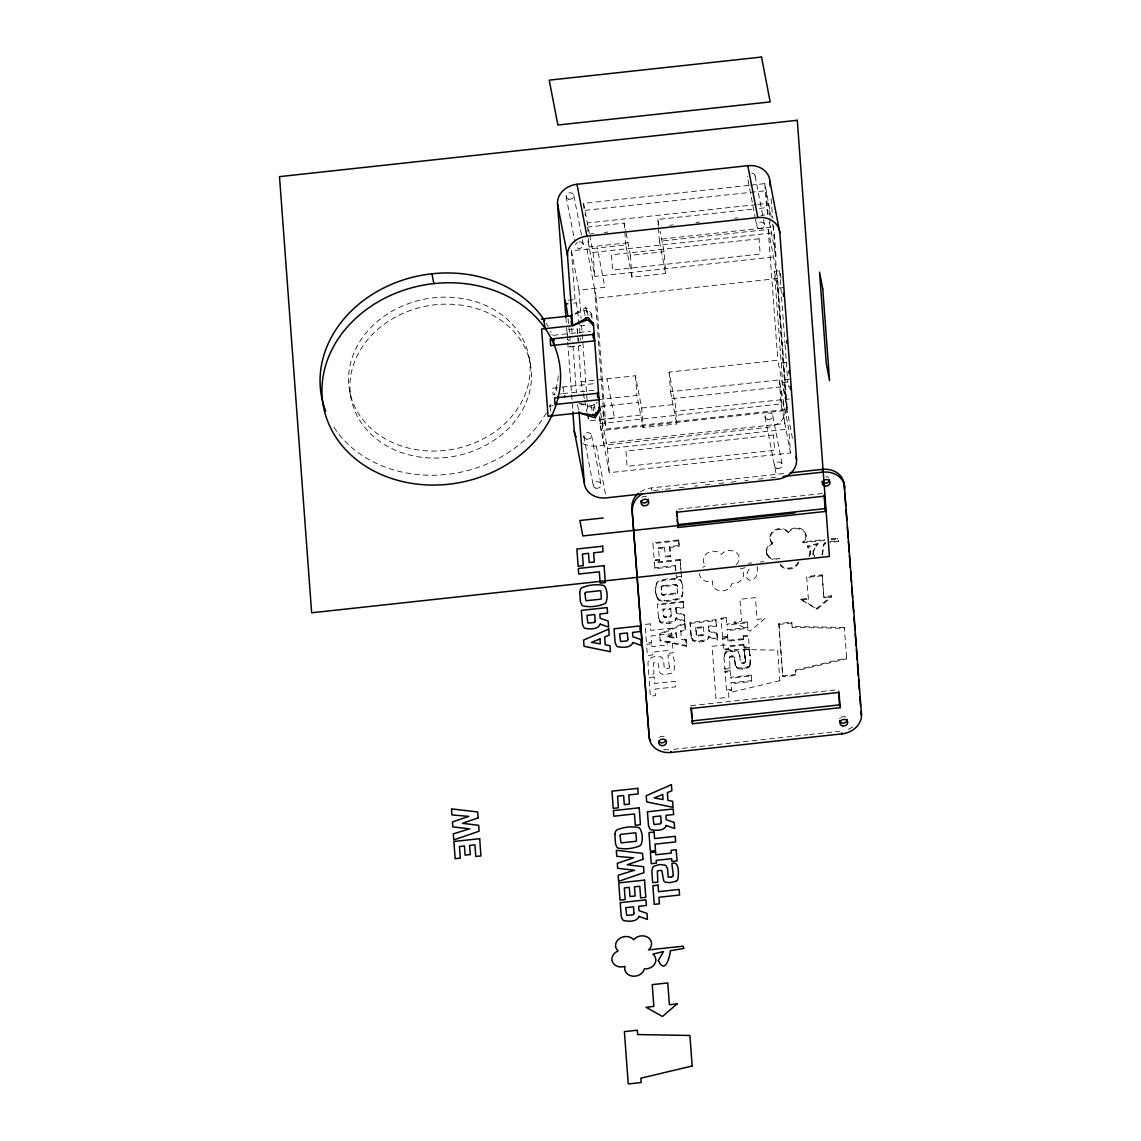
<?xml version="1.0" encoding="UTF-8"?>
<svg xmlns="http://www.w3.org/2000/svg" width="1141" height="1141" viewBox="0 0 1141 1141"><rect width="100%" height="100%" fill="white"/><g stroke="black" fill="none" stroke-linecap="round" stroke-linejoin="round"><path stroke-width="0.75" stroke-dasharray="5 3.75" d="M682.86 593.406L681.505 597.028L682.86 591.879L682.175 597A4.692 3.922 -10.9 0 1 680.935 598.269C674.36 601.107 666.401 602.02 659.37 600.608A4.692 3.922 -10.9 0 1 657.972 599.638C655.291 595.06 654.877 588.599 656.788 583.65A4.692 3.936 -10.9 0 1 658.029 582.395C664.618 579.542 672.562 578.644 679.594 580.042A4.692 3.922 -10.9 0 1 681.006 581.011L682.461 585.005L680.835 580.127A4.692 3.922 -10.9 0 0 679.423 579.157C672.391 577.76 664.447 578.658 657.858 581.511A4.692 3.936 -10.9 0 0 656.617 582.766C654.706 587.715 655.119 594.176 657.801 598.754A4.692 3.922 -10.9 0 0 659.198 599.724C666.23 601.136 674.188 600.223 680.763 597.385M682.86 591.879L682.004 596.115A4.692 3.922 -10.9 0 1 680.763 597.385M676.413 618.75L684.8 621.745L684.629 620.861L676.242 617.851C675.9 624.341 666.073 623.927 661.395 622.986A4.692 3.922 -10.9 0 1 659.983 622.016L658.614 618.807L657.401 604.117L683.188 601.307L683.773 607.782L676.028 608.624L675.857 607.725L683.602 606.884L683.773 607.782M709.074 637.149L717.475 640.144L717.304 639.26L708.903 636.264C708.575 642.74 698.748 642.34 694.07 641.399A4.692 3.922 -10.9 0 1 692.658 640.429L691.289 637.22L690.077 622.515L715.863 619.706L716.434 626.181L708.704 627.022L708.532 626.138L716.277 625.297L716.434 626.181M558.277 375.831A119.962 100.379 -10.9 0 1 556.266 387.769L554.369 394.572A119.962 100.379 -10.9 0 1 554.127 395.285M757.139 566.35C761.133 584.149 738.527 584.991 749.937 567.819M822.561 554.768L823.859 544.956L825.813 543.43M675.957 618.764L675.558 619.777L676.242 617.851L674.759 620.39L671.593 621.831L661.224 622.102A4.692 3.922 -10.9 0 1 659.812 621.132L658.357 617.138L660.496 621.902L658.585 618.65M708.632 637.163L708.233 638.19L708.903 636.264L707.434 638.803L704.268 640.244L693.899 640.515A4.692 3.922 -10.9 0 1 692.487 639.545L691.118 636.336L690.077 622.515M821.934 554.925L823.688 544.072L825.642 542.545M749.937 665.075L750.293 657.972L750.108 665.973M580.698 403.657L591.152 405.426A2.61 2.182 -10.9 0 0 594.062 404.242L595.445 402.131M593.862 411.202L593.234 407.922L596.985 402.245M812.962 554.469L813.661 550.932L817.883 543.473L812.863 551.759L814.189 556.309M816.97 609.323L816.813 608.438L831.532 595.844L831.703 596.729L816.97 609.323L800.469 599.225L808.242 598.383L808.413 599.253L800.64 600.109M726.047 651.839L730.868 650.341L736.929 650.655A4.692 3.922 -10.9 0 1 738.341 651.625L739.653 654.463L740.495 663.634L743.804 663.278L743.632 662.393L740.324 662.75L740.495 663.634M575.292 313.376L585.832 307.614L591.494 313.59L592.436 318.496M748.325 666.701L749.295 666.201L744.488 667.927L737.813 667.856A4.821 4.036 -10.9 0 1 735.831 666.373L733.963 656.36A1.612 1.341 -10.9 0 0 733.378 655.961L729.955 656.332A1.612 1.341 -10.9 0 0 729.427 656.859L730.083 668.555L724.934 669.125L724.763 668.227L729.912 667.67L730.083 668.555M686.169 640.286L681.462 639.402L681.291 638.518L685.998 639.402L686.611 646.348L660.211 640.928L659.584 633.84L684.771 622.801L685.384 629.746L680.892 631.643L680.721 630.759L685.213 628.862L684.771 622.801M684.942 623.699L659.755 634.724L659.584 633.84M747.155 667.285L748.054 666.857A4.821 4.036 -10.9 0 0 749.937 665.089M667.556 636.093L676.028 632.67L676.57 638.518L667.727 636.978L667.556 636.093L676.399 637.634L676.57 638.518M667.727 636.978L676.199 633.555M574.964 314.174L584.149 310.523A2.61 2.182 -10.9 0 1 587.187 311.051L591.651 315.772L592.122 318.225M808.826 556.337A9.984 8.358 -10.9 0 0 807.3 546.097L817.883 543.473M809.654 556.052A9.984 8.358 -10.9 0 0 807.471 546.981L818.054 544.357M745.144 567.69L740.609 568.817A9.984 8.358 -10.9 0 1 742.491 578.487A9.984 8.358 -10.9 0 1 732.066 583.564A9.984 8.358 -10.9 0 1 720.171 590.81A9.984 8.358 -10.9 0 1 712.683 581.026A9.984 8.358 -10.9 0 1 699.604 573.467M795.263 670.138L846.551 657.958L846.722 658.842L795.434 671.022L795.263 670.138L795.748 675.372L782.812 676.784L778.775 623.571L791.726 622.159L791.897 623.043L778.946 624.441L778.775 623.571M829.878 541.818L838.335 540.363L838.507 541.248L830.049 542.702M663.092 585.59L661.766 585.989A1.612 1.341 -10.9 0 0 661.238 586.517L661.965 594.946A1.612 1.341 -10.9 0 0 662.55 595.36L677.041 593.776A1.612 1.341 -10.9 0 0 677.554 593.249L676.827 584.82A1.612 1.341 -10.9 0 0 676.242 584.42L663.092 585.59L663.263 586.474L676.413 585.304A1.612 1.341 -10.9 0 1 676.998 585.704L677.397 586.816L677.226 585.918M663.263 586.474L661.937 586.873A1.612 1.341 -10.9 0 0 661.409 587.401L661.794 594.062A1.612 1.341 -10.9 0 0 662.379 594.475L676.87 592.892A1.612 1.341 -10.9 0 0 677.383 592.364L677.611 591.195L677.783 592.079M663.591 616.226L663.42 615.341L663.82 616.44A1.612 1.341 -10.9 0 0 664.404 616.853L670.409 616.197A1.612 1.341 -10.9 0 0 670.937 615.669L671.165 614.5L671.108 616.554A1.612 1.341 -10.9 0 1 670.58 617.081L664.575 617.737A1.612 1.341 -10.9 0 1 663.991 617.324L662.964 609.137L670.708 608.296L670.879 609.18L663.135 610.021L662.964 609.137M695.639 627.536L696.495 634.852A1.612 1.341 -10.9 0 0 697.08 635.252L703.084 634.596A1.612 1.341 -10.9 0 0 703.612 634.068L703.84 632.898L703.783 634.952A1.612 1.341 -10.9 0 1 703.255 635.48L697.251 636.136A1.612 1.341 -10.9 0 1 696.666 635.737L695.639 627.536L703.384 626.694L703.541 627.579L695.81 628.42M750.108 665.973A4.821 4.036 -10.9 0 1 748.225 667.756L741.935 669.111L737.985 668.74A4.821 4.036 -10.9 0 1 736.002 667.271L734.134 657.245A1.612 1.341 -10.9 0 0 733.549 656.845L730.126 657.216A1.612 1.341 -10.9 0 0 729.598 657.744L729.37 658.913L729.213 658.015M739.796 655.619L739.967 656.503L738.512 652.509A4.692 3.922 -10.9 0 0 737.1 651.54L731.039 651.226L726.218 652.723A4.692 3.922 -10.9 0 0 724.977 653.993L724.121 658.229L724.806 653.094A4.692 3.922 -10.9 0 1 726.047 651.839M583.964 208.489L583.579 203.355L748.981 185.355M750.735 185.156L764.812 183.63L771.259 217.118M756.283 204.61L587.358 222.98L588 231.552M758.038 204.41L768.592 203.269L769.605 216.975M587.116 227.145L624.184 223.108L625.539 230.125M658.343 226.16L657.844 219.457L752.547 209.145M759.564 208.389L766.581 207.619L767.936 214.636L760.919 215.392M590.239 233.962L593.762 233.577M604.359 232.436L607.882 232.051M669.724 225.319L673.219 224.934M696.024 222.452L699.533 222.067M734.604 218.259L738.113 217.874M627.964 242.748L589.127 246.969L588.499 238.398M661.623 239.082L770.36 227.244L769.733 218.687M579.999 333.3A23.476 1.255 83.8 0 0 577.26 308.869A23.476 1.255 83.8 0 0 575.007 299.455L571.427 250.835L625.796 244.916L632 277.177L665.659 273.512L664.062 251.705L660.111 231.195M658.457 227.843L659.455 241.264L768.193 229.427L777.634 278.504L787.29 409.362L606.056 429.073L601.863 407.308M589.697 235.103L593.035 252.432L774.268 232.707L776.037 256.696L594.803 276.422L586.702 234.347M626.152 233.277L630.403 255.37L664.062 251.705M571.427 250.835L578.986 290.099L604.873 287.29L597.313 248.025M789.344 399.008L785.892 399.379L782.64 382.563L774.439 271.33L779.617 270.774L781.571 280.871M568.104 300.197L575.007 299.455M586.959 249.152L596.415 298.229L777.634 278.504M573.681 303.149L576.262 302.864M774.439 271.33L777.691 288.16L782.869 287.603M579.671 325.87L588.086 324.943M577.845 333.857A23.476 1.255 83.8 0 1 577.175 328.708L566.806 329.835A23.476 1.255 83.8 0 0 567.491 334.983M553.242 335.34L590.681 331.261M569.901 346.95L580.256 345.823M577.175 328.708L581.069 381.679L635.437 375.774L641.656 408.022L643.096 427.647L676.756 423.981L675.315 404.356L669.097 372.109L777.834 360.271L787.29 409.362M781.2 362.924L786.377 362.367M557.521 387.626L552.629 388.154L553.1 394.7L556.066 394.387M562.142 387.127L596.643 383.376M560.616 393.887L561.757 393.759M562.898 393.631L595.017 390.136M598.055 399.621L636.892 395.399L643.096 427.647M669.097 372.109L670.551 391.734L779.289 379.896L788.731 428.987L790.499 452.977L609.28 472.688L599.824 423.611L599.196 415.039M784.438 379.753L789.615 379.197M549.135 406.125L553.257 405.683M782.64 382.563L787.818 381.993L788.802 387.041M601.164 406.438L638.247 402.402M671.892 398.751L780.629 386.913L782.398 410.903L601.179 430.628L600.038 415.196M641.656 408.022L675.315 404.356M640.672 415.024L601.835 419.246L603.603 443.236L784.837 423.525L783.068 399.535L674.331 411.359M587.315 414.126L588.642 420.943L614.528 418.134L606.969 378.869M599.824 423.611L781.057 403.885L790.499 452.977M582.908 443.507A20.866 17.457 -10.9 0 0 596.258 445.988L767.123 427.39A20.866 17.457 -10.9 0 0 786.548 407.694L773.099 225.191M600.622 412.942L607.511 448.698L788.731 428.987M640.215 492.028A20.866 17.457 -10.9 0 1 651.34 487.949L785.593 473.344M653.408 490.587L662.564 489.589M665.617 489.261L671.707 488.59M679.337 487.763L683.915 487.264M694.598 486.109L697.65 485.781M705.281 484.939L709.859 484.454M719.001 483.456L725.106 482.786M731.21 482.13L737.314 481.459M744.945 480.632L747.997 480.304M758.679 479.134L763.258 478.635M770.874 477.808L775.452 477.309M678.168 509.214L822.219 493.54M658.443 547.766L658.614 548.65L664.69 547.994L664.518 547.11L658.443 547.766L659.469 560.288L654.306 560.844L652.88 542.745L678.667 539.935L679.237 546.411L669.853 547.423L669.681 546.539L679.066 545.526L679.237 546.411M678.824 540.82L653.037 543.629L652.88 542.745M670.523 556.58L670.352 555.696L665.203 556.252L665.374 557.15L670.523 556.58L669.853 547.423M824.643 540.42L803.079 542.774L802.907 541.889L824.472 539.536M830.948 538.837L837.423 538.138L838.335 540.363M831.119 539.722L837.594 539.008L838.507 541.248M681.134 572.126L681.519 577.203L676.356 577.76L675.515 566.435L654.891 568.674L654.306 562.213L680.093 559.404L681.02 570.429M680.264 560.288L654.478 563.098L654.306 562.213M675.515 566.435L675.344 565.551L654.72 567.79L654.891 568.674M748.296 563.297L751.748 562.912M760.377 561.971L763.828 561.6M681.519 577.203L681.348 576.319L676.185 576.875L676.356 577.76M808.413 599.253L806.63 576.576L822.162 574.879L823.945 597.57L831.703 596.729M822.333 575.763L806.801 577.446L806.63 576.576M683.359 602.191L657.573 605.001L657.401 604.117M822.162 574.879L823.773 596.686L831.532 595.844M721.069 618.165L726.232 617.609L726.403 618.493L721.24 619.064L721.069 618.165L722.61 637.676L727.773 637.106L727.117 629.704L747.754 627.464L747.911 628.349L727.288 630.602L727.117 629.704M690.248 623.4L716.035 620.59M747.341 621.874L726.703 624.127L726.874 625.011L747.512 622.772L747.341 621.874L747.911 628.349M722.538 638.104L727.701 637.548L727.872 638.432L722.709 639.003L722.538 638.104L723.537 650.17L728.685 649.614L728.315 645.92L743.789 644.237L744.16 647.917L749.323 647.361L748.325 635.309L743.162 635.865L743.547 639.545L728.072 641.228L727.901 640.343L743.376 638.66M743.162 635.865L743.333 636.749L748.496 636.193L748.325 635.309M743.961 645.136L728.486 646.819L728.315 645.92M743.789 644.237L743.989 647.033L749.152 646.476L749.323 647.361M744.274 651.112L743.961 649.186L748.938 648.644L750.464 658.87M724.991 671.293L730.14 670.737L730.311 671.621L725.163 672.192L724.991 671.293L726.532 690.804L731.681 690.248L731.039 682.846L751.662 680.592L751.833 681.477L731.21 683.73L731.039 682.846M751.249 675.016L730.625 677.255L730.796 678.139L751.42 675.9L751.249 675.016L751.833 681.477M782.64 675.914L795.577 674.502L795.748 675.372M690.875 705.68L838.45 689.62M673.689 749.309L807.942 734.704M809.468 734.547L839.976 731.224M844.311 627.436L792.039 626.523L792.211 627.407L844.468 628.306L844.311 627.436L846.722 658.842M686.611 646.348L686.44 645.464L660.04 640.044L660.211 640.928M578.815 403.557L593.234 407.922M675.857 607.725L676.185 612.075L684.186 614.799L684.8 621.745M676.185 612.075L676.356 612.959L684.343 615.684M717.019 634.096L716.848 633.212L708.861 630.488L709.032 631.372L717.019 634.096L717.475 640.144M800.469 599.225L816.813 608.438M814.959 556.237L812.791 553.599M767.665 555.282L768.863 556.951L766.895 553.956A9.984 8.358 -10.9 0 1 772.5 542.945A9.984 8.358 -10.9 0 1 773.684 530.651A9.984 8.358 -10.9 0 1 788.046 531.692A9.984 8.358 -10.9 0 1 802.579 529.538A9.984 8.358 -10.9 0 1 802.907 541.889M550.504 331.09L551.046 332.273M551.916 334.242L552.244 335.026M734.989 664.461L736.844 667.556L734.775 663.049L734.947 663.934M691.261 637.049L693.172 640.315L691.032 635.551L691.204 636.436M656.56 596.272L658.485 599.524L656.346 594.761L656.503 595.645M696.167 634.182L696.153 634.039M663.491 615.769L663.477 615.641M766.438 552.529L766.98 554.398L766.452 551.83M837.423 538.138L837.594 539.008M772.6 224.05L774.268 232.707M769.448 222.524L776.037 256.696M755.114 175.899L763.258 218.202M763.586 219.899L764.556 224.977M824.8 542.688L824.972 543.572M747.997 180.121L755.157 217.361M755.485 219.043L756.797 225.818M823.773 596.686L823.945 597.57M786.548 407.694L792.795 440.112M810.124 550.561L810.295 551.445M814.403 575.734L814.56 576.604M807.3 546.097L807.471 546.981M772.799 415.78L782.241 464.858M788.046 531.692L788.203 532.562A9.984 8.358 -10.9 0 1 802.751 530.408A9.984 8.358 -10.9 0 1 803.079 542.774M765.026 416.622L776.493 476.025M766.895 553.956A9.984 8.358 -10.9 0 0 779.374 558.306L779.517 559.076M772.5 542.945L772.671 543.829A9.984 8.358 -10.9 0 0 766.681 553.756A9.984 8.358 -10.9 0 0 776.878 559.76M769.99 538.452L770.161 539.336M780.23 643.196L780.387 644.08M749.937 655.148L750.108 656.032L749.181 649.956M743.989 647.033L744.16 647.917M743.961 649.186L744.132 650.07L749.009 649.072M657.844 219.457L658.928 225.062M744.046 667.984L744.217 668.868M742.206 668.184L742.377 669.068M659.455 241.264L665.659 273.512M734.362 657.458L734.533 658.343M731.966 650.213L732.137 651.097M730.868 650.341L731.039 651.226M732.009 655.833L732.18 656.731M727.773 637.106L727.601 636.222L722.438 636.792L722.61 637.676M731.281 655.918L731.452 656.802M728.685 649.614L728.514 648.716L723.365 649.286L723.537 650.17M731.681 690.248L731.509 689.349L726.361 689.92L726.532 690.804M670.551 391.734L676.756 423.981M701.758 635.009L701.929 635.894M702.171 640.586L702.343 641.484M698.449 635.366L698.62 636.25M698.862 640.957L699.034 641.841M696.096 633.74L696.267 634.638M685.213 628.862L685.384 629.746M674.459 578.715L674.631 579.599M674.873 584.306L675.044 585.19M675.543 593.306L675.714 594.19M675.957 598.882L676.128 599.767M651.34 487.949L651.839 490.573M659.469 560.288L659.298 559.404L654.15 559.96L654.306 560.844M662.679 579.999L662.85 580.883M669.082 616.596L669.254 617.495M669.496 622.187L669.667 623.072M663.748 594.589L663.919 595.474M664.162 600.166L664.333 601.05M661.01 587.686L661.181 588.571M661.409 592.963L661.58 593.848M665.774 616.967L665.945 617.851M666.187 622.544L666.358 623.428M583.579 203.355L589.369 233.377M655.761 587.002L655.932 587.886M658.357 617.138L658.528 618.037M573.88 195.61L582.024 237.927M582.352 239.61L583.336 244.687M566.107 196.452L574.907 242.149M587.187 311.051L588.014 315.344M585.832 307.614L587.401 315.786M584.149 310.523L585.105 315.429M594.062 404.242L595.003 409.148M591.152 405.426L592.45 412.172M596.258 445.988L605.614 494.624M581.069 381.679L583.051 391.934M583.379 393.631L584.363 398.751M584.691 400.462L586.987 412.414M591.566 435.505L601.022 484.583M583.793 436.347L593.249 485.424M577.531 404.713L578.473 409.619M562.984 387.027L564.282 393.788M556.266 387.769L556.865 390.835M550.418 409.12L549.834 406.053A119.962 100.379 -10.9 0 0 552.016 401.033M550.547 409.733L550.775 410.96M529.11 357.433A91.28 76.376 -10.9 0 1 406.396 447.514A91.28 76.376 -10.9 0 1 382.592 317.369A91.28 76.376 -10.9 0 1 529.11 357.433L530.465 364.435A91.28 76.376 -10.9 0 1 407.751 454.517A91.28 76.376 -10.9 0 1 383.947 324.386A91.28 76.376 -10.9 0 1 530.465 364.435M349.631 390.778L350.972 397.795M734.291 657.031L734.419 657.758M677.155 585.49L677.283 586.217M805.888 534.63L806.131 536.356M744.103 650.227L744.417 652.11M744.246 651.211L744.987 656.432M744.374 652.167L745.073 657.159M744.716 654.763L744.046 649.628L745.415 660.867L744.987 656.974M744.902 656.275L745.373 659.683M745.244 659.327L745.544 661.523A1.897 1.597 -10.9 0 1 743.818 663.349M745.415 660.211L745.472 660.696A1.897 1.597 -10.9 0 1 743.647 662.465M669.353 666.9L667.956 655.447C675.572 651.882 674.887 666.287 673.917 671.336A4.821 4.036 -10.9 0 1 672.049 673.119L665.745 674.488L661.794 674.103A4.821 4.036 -10.9 0 1 659.812 672.634L657.958 662.621A1.612 1.341 -10.9 0 0 657.373 662.208L653.936 662.593A1.612 1.341 -10.9 0 0 653.422 663.106L653.907 673.932L648.744 674.488L647.917 662.807L648.801 659.355A4.692 3.922 -10.9 0 1 650.042 658.1L654.378 656.645A55.353 46.325 -10.9 0 1 656.432 656.432L660.924 656.916A4.692 3.922 -10.9 0 1 662.322 657.886L663.634 660.725L664.304 669.011L667.628 668.655A1.897 1.597 -10.9 0 0 669.439 666.886M779.617 270.774L784.951 342.985M785.079 344.753L787.818 381.993M771.131 198.605L772.571 218.102M777.691 288.16L785.892 399.379M767.936 214.636L766.167 190.647L584.934 210.358L585.319 215.506M764.812 183.63L766.581 207.619M768.193 229.427L777.834 360.271M779.289 379.896L781.057 403.885M791.726 622.159L792.211 627.407M778.946 624.441L782.812 676.784M743.333 636.749L743.547 639.545M726.232 617.609L726.874 625.011M727.701 637.548L728.072 641.228M730.14 670.737L730.796 678.139M723.95 657.344L724.934 669.125M715.863 619.706L716.277 625.297M716.848 633.212L717.304 639.26M708.532 626.138L709.032 631.372M703.384 626.694L704.011 633.797M682.289 584.121L683.031 592.764M678.667 539.935L679.066 545.526M680.093 559.404L681.348 576.319M683.188 601.307L683.602 606.884M684.186 614.799L684.629 620.861M685.998 639.402L686.44 645.464M680.721 630.759L681.462 639.402M675.344 565.551L675.943 573.638M676.028 608.624L676.356 612.959M669.681 546.539L670.352 555.696M676.028 632.67L676.399 637.634M670.708 608.296L671.336 615.384M664.518 547.11L665.374 557.15M630.403 255.37L632 277.177M624.184 223.108L625.796 244.916M635.437 375.774L636.892 395.399M593.035 252.432L594.803 276.422M596.415 298.229L606.056 429.073M607.511 448.698L609.28 472.688M594.518 288.416L604.174 419.26M591.494 313.59L591.751 317.07M578.986 290.099L581.069 318.396M581.596 325.47L587.986 412.101M588.114 413.869L588.642 420.943M571.684 328.109L571.983 332.202M572.996 345.823L576.405 392.162M565.893 317.383L567.633 340.874M567.719 342.2L572.825 411.302M736.216 564.61A9.984 8.358 -10.9 0 0 735.902 552.258A9.984 8.358 -10.9 0 0 721.354 554.398A9.984 8.358 -10.9 0 0 707.006 553.371A9.984 8.358 -10.9 0 0 705.808 565.665A9.984 8.358 -10.9 0 0 702.813 567.434M546.339 412.814A119.962 100.379 -10.9 0 1 439.171 475.041A119.962 100.379 -10.9 0 1 332.216 424.552M546.282 323.274A119.962 100.379 -10.9 0 1 548.165 326.526M852.627 726.974A20.866 17.457 -10.9 0 1 845.253 730.354M668.769 749.78A20.866 17.457 -10.9 0 1 662.921 749.252M641.741 497.433A3.908 3.28 -10.9 0 1 647.717 497.818M659.427 737.314A3.908 3.28 -10.9 0 1 665.174 737.443M839.733 718.744A3.908 3.28 -10.9 0 1 840.118 718.131M840.96 717.361A3.908 3.28 -10.9 0 1 846.151 717.475M825.713 476.681A3.908 3.28 -10.9 0 1 828.723 477.837M772.671 543.829A9.984 8.358 -10.9 0 1 773.855 531.521A9.984 8.358 -10.9 0 1 788.203 532.562M798.814 562.128A9.984 8.358 -10.9 0 1 790 568.974A9.984 8.358 -10.9 0 1 780.073 564.51M798.358 562.057A9.984 8.358 -10.9 0 1 789.586 568.132A9.984 8.358 -10.9 0 1 780.102 563.996M779.189 559.133A9.984 8.358 -10.9 0 1 779.374 558.306M570.101 346.422A23.476 1.255 83.8 0 1 569.587 346.522M568.375 340.831A23.476 1.255 83.8 0 1 568.132 339.362M568.047 318.667A23.476 1.255 83.8 0 1 570.086 341.159M580.455 345.295A23.476 1.255 83.8 0 1 579.956 345.395M578.943 340.988A23.476 1.255 83.8 0 1 578.487 338.235M580.37 338.478A23.476 1.255 83.8 0 1 580.441 340.032M579.2 241.849A3.908 3.28 -10.9 0 1 583.165 245.886A3.908 3.28 -10.9 0 1 577.046 247.839A3.908 3.28 -10.9 0 1 577.446 242.405M751.691 173.018A3.908 3.28 -10.9 0 1 753.217 179.023M747.341 176.741A3.908 3.28 -10.9 0 1 747.369 176.142M810.21 551.003L810.21 553.713L810.21 551.003M750.664 661.552L750.436 664.233L750.664 661.552M764.855 618.565L750.122 631.158L733.777 621.945L741.55 621.103L739.938 599.296L755.47 597.599L757.082 619.406L764.855 618.565M779.873 680.678L728.571 692.858L728.885 697.222L715.949 698.62L712.084 646.291L725.034 644.879L725.348 649.243L777.62 650.142L779.873 680.678M759.05 238.769L611.476 254.814L612.603 270.089L760.177 254.029L759.05 238.769M773.527 435.035L625.953 451.094L627.079 466.355L774.653 450.296L773.527 435.035M650.213 623.87L645.05 624.427L646.434 643.039L651.582 642.483L651.112 635.965L671.735 633.726L671.322 628.135L650.698 630.388L650.213 623.87M651.682 643.809L646.519 644.365L647.346 655.547L652.509 654.977L652.295 652.181L667.77 650.498L667.984 653.294L673.133 652.738L672.306 641.57L667.157 642.126L667.357 644.922L651.896 646.605L651.682 643.809M654.135 676.998L648.972 677.554L650.341 696.181L655.505 695.611L655.02 689.093L675.657 686.853L675.244 681.263L654.606 683.516L654.135 676.998M749.252 650.513L748.938 648.644L749.252 650.513M568.589 199.176A3.908 3.28 -10.9 0 0 573.837 195.325A3.908 3.28 -10.9 0 0 567.562 193.599A3.908 3.28 -10.9 0 0 568.589 199.176M595.716 488.148A3.908 3.28 -10.9 0 0 600.979 484.283A3.908 3.28 -10.9 0 0 594.703 482.572A3.908 3.28 -10.9 0 0 595.716 488.148M586.274 439.071A3.908 3.28 -10.9 0 0 591.523 435.206A3.908 3.28 -10.9 0 0 585.247 433.494A3.908 3.28 -10.9 0 0 586.274 439.071M776.95 468.423A3.908 3.28 -10.9 0 0 782.213 464.572A3.908 3.28 -10.9 0 0 775.923 462.847A3.908 3.28 -10.9 0 0 776.95 468.423M767.494 419.346A3.908 3.28 -10.9 0 0 772.757 415.495A3.908 3.28 -10.9 0 0 766.481 413.769A3.908 3.28 -10.9 0 0 767.494 419.346M759.264 228.542A3.908 3.28 -10.9 0 0 764.527 224.677A3.908 3.28 -10.9 0 0 758.237 222.966A3.908 3.28 -10.9 0 0 759.264 228.542"/><path stroke-width="1.5" d="M558.163 397.581L556.252 404.385A119.962 100.379 -10.9 0 1 376.644 472.403A119.962 100.379 -10.9 0 1 364.721 310.794A119.962 100.379 -10.9 0 1 551.431 338.963L554.298 345.238A119.962 100.379 -10.9 0 1 558.163 397.581L557.92 396.355M592.949 322.518L593.548 325.584L588.956 320.749A2.61 2.182 -10.9 0 0 586.232 320.264L572.668 325.656L541.604 329.036L548.037 416.265L579.1 412.885L593.234 415.267A2.61 2.182 -10.9 0 0 595.844 414.197L599.653 408.449L599.41 407.223M578.872 411.659L579.1 412.885L595.117 417.734L599.809 410.632L593.377 323.402L587.715 317.426L572.668 325.656L570.785 315.843L572.454 315.173M675.957 881.294L670.109 882.606L665.702 882.278A4.821 4.036 -10.9 0 1 663.72 880.809L661.866 870.797A1.612 1.341 -10.9 0 0 661.281 870.383L657.844 870.754A1.612 1.341 -10.9 0 0 657.33 871.282L657.815 882.107L652.652 882.663L651.825 870.982L652.709 867.531A4.692 3.922 -10.9 0 1 653.95 866.276L658.286 864.821A55.353 46.325 -10.9 0 1 660.339 864.607L664.832 865.092A4.692 3.922 -10.9 0 1 666.23 866.062L667.542 868.9L668.212 877.187L671.536 876.83M565.893 317.383L557.535 203.982A20.866 17.457 -10.9 0 1 576.961 184.286L747.826 165.687A20.866 17.457 -10.9 0 1 769.833 180.891L779.816 232.764L796.546 459.581A20.866 17.457 -10.9 0 1 777.121 479.277L606.242 497.861A20.866 17.457 -10.9 0 1 584.249 482.672L574.251 430.785L572.853 411.858M572.668 325.656L567.519 255.869A20.866 17.457 -10.9 0 1 586.945 236.173L757.824 217.574A20.866 17.457 -10.9 0 1 779.816 232.764M565.907 303.991L567.847 303.777M541.319 319.038L570.785 315.843M790.171 472.845L822.219 469.365A20.866 17.457 -10.9 0 1 844.212 484.554L861.469 714.166A20.866 17.457 -10.9 0 1 842.044 733.863L671.179 752.447A20.866 17.457 -10.9 0 1 649.172 737.257L631.914 507.645A20.866 17.457 -10.9 0 1 638.575 493.269M783.083 476.482L822.747 472.16A20.866 17.457 -10.9 0 1 844.754 487.35M603.175 517.971L579.87 520.51L582.837 535.942L795.134 512.837M677.54 524.675L825.1 508.615L825.642 511.425L678.068 527.47L677.155 519.583M840.118 707.691L839.576 704.881L692.002 720.941L692.544 723.751L840.118 707.691L838.992 692.43L691.417 708.475L692.544 723.751M822.219 469.365L822.747 472.16M861.469 714.166L860.927 711.356A20.866 17.457 -10.9 0 1 860.827 714.566M747.826 165.687L757.824 217.574M795.919 456.329L796.546 459.581M841.873 732.978L842.044 733.863M576.961 184.286L586.945 236.173M631.914 507.645L649.172 737.257M593.948 333.072L594.19 334.299L550.176 339.091L550.661 345.637L594.675 340.845L593.249 333.486M588.485 317.797L589.084 320.863M670.965 751.406L671.179 752.447M585.575 317.883L586.046 320.336M598.298 391.962L598.526 393.189L554.512 397.981L554.997 404.513L599.011 399.735L597.713 392.975M599.182 407.366L599.809 410.632M557.535 203.982L567.519 255.869M595.716 412.828L595.959 414.055M594.49 414.468L595.117 417.734M592.807 414.012L593.049 415.238M564.638 395.627L564.866 396.854M553 338.492L554.298 345.238M551.189 337.736L551.431 338.963M543.401 318.824L545.284 328.637M556.024 403.158L556.252 404.385M551.488 414.639L551.716 415.866M431.968 273.783L433.865 283.61M673.261 875.076L671.864 863.623C679.48 860.057 678.795 874.448 677.825 879.511A4.821 4.036 -10.9 0 1 675.957 881.294M844.212 484.554L844.597 489.874M844.868 493.411L845.781 505.82M846.037 509.357L846.822 519.996M847.349 527.071L848.134 537.711M848.391 541.248L849.175 551.887M849.432 555.425L850.345 567.833M850.615 571.37L851.4 582.01M851.785 587.315L852.569 597.955M852.826 601.492L853.611 612.132M854.01 617.438L854.923 629.846M855.18 633.398L856.092 645.792M856.363 649.343L857.148 659.969M857.404 663.52L858.317 675.914M858.574 679.466L859.358 690.091M859.886 697.18L860.542 706.037M825.642 511.425L824.515 496.15L676.955 512.209L678.068 527.47M824.102 495.037L825.1 508.615M838.578 691.318L839.576 704.881M783.282 293.323L783.496 296.189M786.762 340.56L786.976 343.412M788.987 370.611L789.201 373.464M790.157 386.557L790.342 389.01M769.833 180.891L770.218 186.197M676.527 511.097L676.913 516.188M691.004 707.377L691.76 717.546M593.02 334.299L593.291 338.007M597.356 393.189L597.684 397.553M579.1 412.885L584.249 482.672M571.185 321.291L571.384 324.015M673.347 875.061A1.897 1.597 -10.9 0 1 671.536 876.901M325.698 411.174A119.962 100.379 -10.9 0 1 392.989 283.724A119.962 100.379 -10.9 0 1 544.671 320.721M553.656 338.649A119.962 100.379 -10.9 0 1 554.212 340.26M576.176 437.046A20.866 17.457 -10.9 0 1 574.251 430.785M650.57 740.723A20.866 17.457 -10.9 0 1 648.63 734.447M632.456 510.455A20.866 17.457 -10.9 0 1 642.511 493.739M648.259 499.273A3.908 3.28 -10.9 0 1 640.714 501.013M665.859 740.081A3.908 3.28 -10.9 0 1 658.542 741.179M847.178 719.443A3.908 3.28 -10.9 0 1 843.712 723.123A3.908 3.28 -10.9 0 1 839.448 720.584M829.493 479.848A3.908 3.28 -10.9 0 1 822.076 481.573M564.652 300.582A23.476 1.255 83.8 0 1 567.762 316.342M579.728 592.093L580.412 601.806L581.782 605.015A4.692 3.922 -10.9 0 0 583.194 605.985C590.225 607.397 598.169 606.484 604.759 603.646A4.692 3.922 -10.9 0 0 605.999 602.377C607.911 597.428 607.497 590.967 604.816 586.388A4.692 3.922 -10.9 0 0 603.418 585.419C596.386 584.007 588.428 584.919 581.853 587.758A4.692 3.936 -10.9 0 0 580.598 589.027L579.728 592.093M614.856 834.242L615.527 843.955L616.91 847.164A4.692 3.922 -10.9 0 0 618.308 848.134C625.339 849.532 633.298 848.633 639.873 845.781A4.692 3.922 -10.9 0 0 641.114 844.525C643.025 839.576 642.611 833.115 639.944 828.537A4.692 3.922 -10.9 0 0 638.532 827.567C631.501 826.155 623.542 827.068 616.967 829.906A4.692 3.936 -10.9 0 0 615.726 831.176L614.856 834.242M658.357 960.494C665.046 975.027 669.724 957.199 670.409 950.738L683.944 948.413L683.031 946.174L648.516 949.925A9.984 8.358 -10.9 0 0 648.188 937.574A9.984 8.358 -10.9 0 0 633.64 939.728A9.984 8.358 -10.9 0 0 619.292 938.686A9.984 8.358 -10.9 0 0 618.108 950.995A9.984 8.358 -10.9 0 0 612.503 962.006A9.984 8.358 -10.9 0 0 624.983 966.356A9.984 8.358 -10.9 0 0 632.471 976.14A9.984 8.358 -10.9 0 0 644.351 968.88A9.984 8.358 -10.9 0 0 654.791 963.803A9.984 8.358 -10.9 0 0 652.909 954.133L663.491 951.523L658.357 960.494M585.005 593.505L585.789 600.323A1.612 1.341 -10.9 0 0 586.374 600.722L600.851 599.153A1.612 1.341 -10.9 0 0 601.378 598.626L600.822 591.081A1.612 1.341 -10.9 0 0 600.223 590.681L585.747 592.25A1.612 1.341 -10.9 0 0 585.233 592.778L585.005 593.505M595.16 620.989L595.003 621.759A1.612 1.341 -10.9 0 1 594.404 622.458L588.399 623.1A1.612 1.341 -10.9 0 1 587.8 622.701L586.959 615.398L594.689 614.557L595.16 620.989M627.835 639.388L627.593 640.329A1.612 1.341 -10.9 0 1 627.079 640.857L621.061 641.513A1.612 1.341 -10.9 0 1 620.476 641.099L619.634 633.797L627.365 632.955L627.835 639.388M620.119 835.654L620.904 842.472A1.612 1.341 -10.9 0 0 621.488 842.871L635.979 841.302A1.612 1.341 -10.9 0 0 636.493 840.774L635.936 833.23A1.612 1.341 -10.9 0 0 635.352 832.83L621.046 834.299A1.612 1.341 -10.9 0 0 620.347 834.927L620.119 835.654M633.968 913.285L633.74 914.226A1.612 1.341 -10.9 0 1 633.226 914.754L627.208 915.41A1.612 1.341 -10.9 0 1 626.623 915.011L625.767 907.694L633.512 906.853L633.968 913.285M661.195 822.376L660.967 823.317A1.612 1.341 -10.9 0 1 660.439 823.845L654.435 824.501A1.612 1.341 -10.9 0 1 653.85 824.087L652.994 816.785L660.725 815.943L661.195 822.376M600.223 624.113C598.155 629.704 590.04 629.247 585.205 628.363A4.692 3.922 -10.9 0 1 583.807 627.393L582.438 624.184L581.382 610.364L607.169 607.568L607.582 613.145L599.852 613.986L600.166 618.336L608.167 621.061L608.609 627.108L600.223 624.113M632.898 642.526C630.816 648.102 622.729 647.66 617.88 646.776A4.692 3.922 -10.9 0 1 616.482 645.792L615.099 642.597L614.058 628.777L639.844 625.967L640.258 631.558L632.528 632.399L632.841 636.735L640.843 639.473L641.285 645.521L632.898 642.526M639.046 916.423C636.978 922.014 628.848 921.557 624.027 920.673A4.692 3.922 -10.9 0 1 622.615 919.703L621.246 916.494L620.205 902.674L645.991 899.864L646.405 905.455L638.66 906.296L638.989 910.646L646.99 913.37L647.432 919.418L639.046 916.423M666.258 825.499C664.205 831.09 656.075 830.634 651.254 829.749A4.692 3.922 -10.9 0 1 649.842 828.78L648.473 825.571L647.432 811.764L673.219 808.955L673.618 814.531L665.888 815.373L666.216 819.723L674.203 822.447L674.659 828.509L666.258 825.499M677.141 1003.88L662.422 1016.488L646.077 1007.261L653.85 1006.419L652.238 984.612L667.77 982.929L669.382 1004.736L677.141 1003.88M608.752 629.062L583.579 640.101L584.035 646.305L610.421 651.711L609.979 645.663L605.272 644.765L604.701 637.02L609.208 635.109L608.752 629.062M671.421 784.68L646.248 795.705L646.705 801.909L673.09 807.329L672.648 801.282L667.941 800.383L667.371 792.624L671.864 790.727L671.421 784.68M600.009 638.931L591.537 642.354L600.38 643.895L600.009 638.931M662.679 794.55L654.207 797.973L663.049 799.513L662.679 794.55M478.136 817.869L462.39 823.331L478.692 825.314L479.12 831.218L453.776 839.919L453.319 833.871L469.664 828.808L452.806 826.883L452.449 821.919L468.751 816.385L451.936 814.931L451.479 808.883L477.708 811.978L478.136 817.869M642.996 859.287L627.25 864.75L643.553 866.732L643.98 872.623L618.622 881.337L618.18 875.275L634.524 870.212L617.666 868.301L617.295 863.338L633.612 857.804L616.782 856.349L616.34 850.302L642.568 853.397L642.996 859.287M692.159 1066.008L640.871 1078.174L641.185 1082.538L628.249 1083.95L624.384 1031.607L637.334 1030.209L637.648 1034.559L689.92 1035.472L692.159 1066.008M761.532 57.05L549.235 80.155L557.878 125.025L770.175 101.92L761.532 57.05M797.288 120.29L279.502 176.627L311.65 612.788L829.45 556.451L797.288 120.29M602.648 546.197L576.861 549.006L578.13 566.221L583.293 565.665L582.423 554.027L588.514 553.356L589.184 562.513L594.333 561.957L593.662 552.8L603.061 551.773L602.648 546.197M604.088 565.665L578.302 568.46L578.701 574.051L599.339 571.812L600.166 583.137L605.329 582.566L604.088 565.665M637.762 788.345L611.975 791.155L613.245 808.37L618.408 807.814L617.552 796.176L623.628 795.505L624.298 804.662L629.461 804.105L628.791 794.949L638.176 793.922L637.762 788.345M639.202 807.814L613.416 810.609L613.829 816.2L634.453 813.961L635.295 825.285L640.443 824.715L639.202 807.814M479.676 838.692L453.89 841.502L455.159 858.717L460.322 858.16L459.452 846.522L464.43 845.98L465.1 855.137L470.263 854.58L469.593 845.424L474.927 844.839L475.783 856.477L480.946 855.921L479.676 838.692M654.121 832.046L648.958 832.602L650.341 851.215L655.49 850.658L655.02 844.14L675.643 841.901L675.23 836.31L654.606 838.549L654.121 832.046M655.59 851.985L650.427 852.541L651.254 863.708L656.417 863.152L656.203 860.357L671.678 858.674L671.878 861.469L677.041 860.913L676.214 849.731L671.065 850.302L671.265 853.083L655.804 854.78L655.59 851.985M644.537 880.11L618.75 882.92L620.019 900.135L625.168 899.579L624.312 887.94L629.29 887.398L629.96 896.555L635.123 895.999L634.439 886.842L639.787 886.257L640.643 897.896L645.806 897.325L644.537 880.11M658.043 885.174L652.88 885.73L654.249 904.342L659.412 903.786L658.928 897.268L679.565 895.029L679.152 889.438L658.514 891.692L658.043 885.174M822.775 288.987L819.538 272.157L826.298 363.751L829.536 380.581L822.775 288.987M643.51 505.648A3.908 3.28 -10.9 0 0 648.758 501.783A3.908 3.28 -10.9 0 0 642.483 500.072A3.908 3.28 -10.9 0 0 643.51 505.648M661.195 745.544A3.908 3.28 -10.9 0 0 666.444 741.679A3.908 3.28 -10.9 0 0 660.168 739.967A3.908 3.28 -10.9 0 0 661.195 745.544M842.415 725.819A3.908 3.28 -10.9 0 0 847.677 721.953A3.908 3.28 -10.9 0 0 841.402 720.242A3.908 3.28 -10.9 0 0 842.415 725.819M824.729 485.938A3.908 3.28 -10.9 0 0 829.992 482.072A3.908 3.28 -10.9 0 0 823.716 480.361A3.908 3.28 -10.9 0 0 824.729 485.938"/></g></svg>
